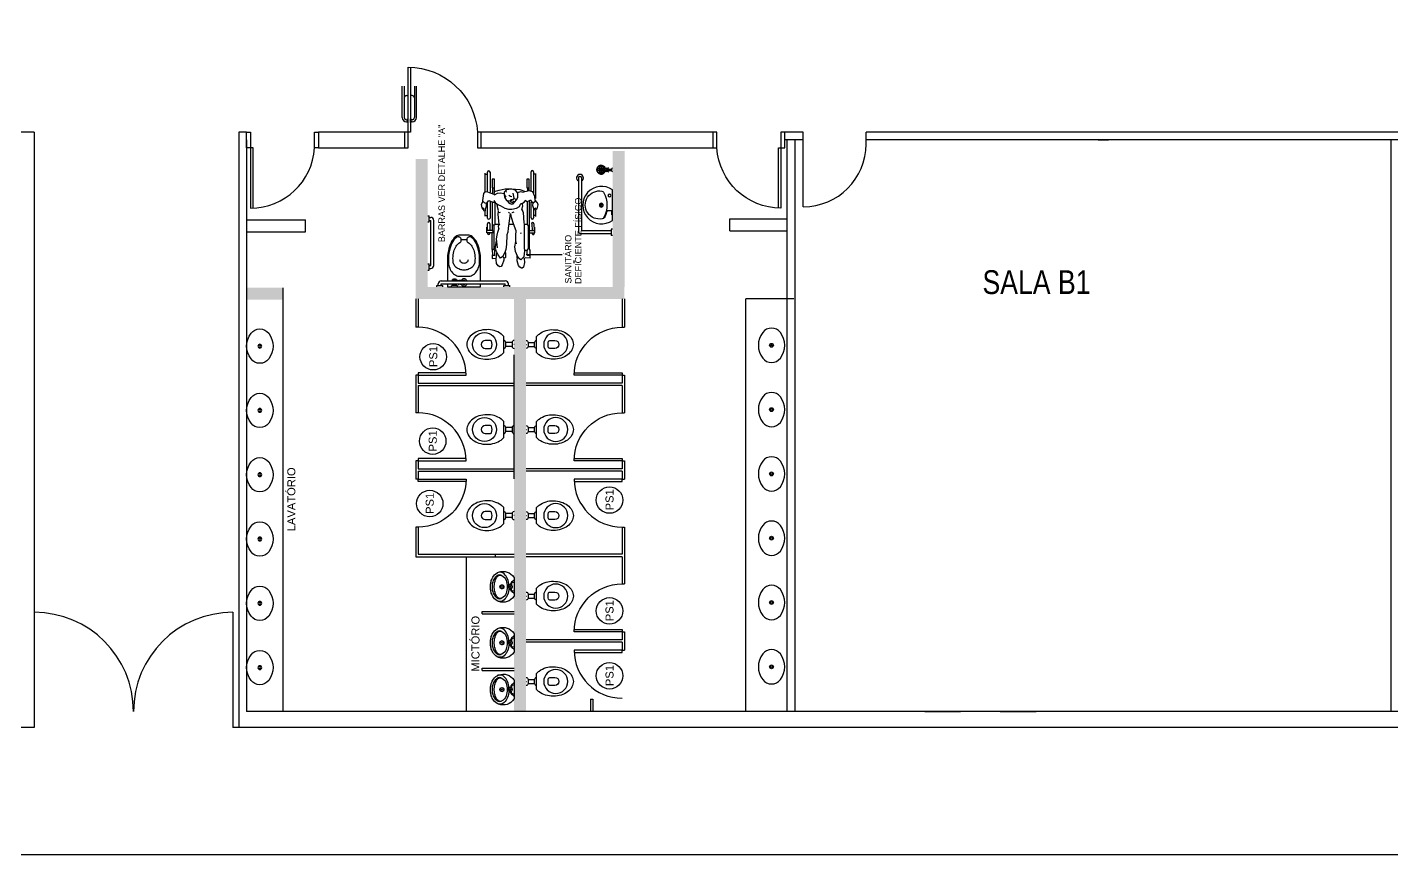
# Model space of a CAD drawing. Header units: millimetres. Extents: x 18768 to 1484868, y -11027 to 520152.
# Drawn here: x 1191654 to 1208828, y 136941 to 147364 of the extents above; entities that cross this region are included whole.
import ezdxf
from ezdxf.enums import TextEntityAlignment as Align

# ---------------------------------------------------------------- set-up
doc = ezdxf.new("R2010")
doc.units = ezdxf.units.MM
doc.linetypes.add('DASHDOT', pattern=[1, 0.5, -0.25, 0, -0.25])
for name, color, linetype in [('1-PAREDES', 7, 'Continuous'), ('4-MOBILIA', 4, 'Continuous'), ('Construir', 251, 'Continuous'), ('esquadrias', 2, 'Continuous'), ('L035-TEXTO', 40, 'Continuous'), ('MOBÍLIA', 26, 'Continuous'), ('Muros', 4, 'Continuous'), ('PAREDES', 7, 'Continuous'), ('Sanitários', 2, 'Continuous'), ('Textos', 7, 'Continuous')]:
    doc.layers.add(name, color=color, linetype=linetype)
doc.layers.add('L035-DEMOLIÇÃO', color=40, linetype='Continuous', plot=False)
doc.styles.get("Standard").update_dxf_attribs({"font": 'arial.ttf'})

# ---------------------------------------------------------------- blocks, each defined once
blk = doc.blocks.new('CADEIRA_RODAS')
at = {"color": 0}
for p, q in [((-0.182, 0.338), (-0.161, 0.357)), ((-0.166, 0.336), (-0.165, 0.347)), ((-0.161, 0.357), (-0.118, 0.363)), ((-0.118, 0.363), (-0.081, 0.345)), ((-0.082, 0.343), (-0.094, 0.332)), ((-0.081, 0.345), (-0.066, 0.348)), ((-0.066, 0.348), (0.018, 0.333)), ((-0.885, 0.157), (-0.855, 0.174)), ((-0.855, 0.174), (-0.807, 0.18)), ((-0.807, 0.18), (-0.761, 0.176)), ((-0.793, 0.23), (-0.79, 0.178)), ((-0.746, 0.228), (-0.793, 0.23)), ((-0.761, 0.176), (-0.725, 0.17)), ((-0.754, 0.197), (-0.755, 0.228)), ((-0.754, 0.197), (-0.692, 0.196)), ((-0.683, 0.229), (-0.748, 0.227)), ((-0.747, 0.155), (-0.711, 0.174)), ((-0.711, 0.174), (-0.678, 0.186)), ((-0.695, 0.182), (-0.696, 0.195)), ((-0.692, 0.196), (-0.679, 0.203)), ((-0.676, 0.215), (-0.683, 0.229)), ((-0.68, 0.228), (-0.474, 0.228)), ((-0.679, 0.203), (-0.676, 0.215)), ((-0.377, 0.209), (-0.678, 0.209)), ((-0.678, 0.186), (-0.67, 0.192)), ((-0.67, 0.192), (-0.573, 0.174)), ((-0.662, 0.162), (-0.548, 0.174)), ((-0.548, 0.174), (-0.501, 0.168)), ((-0.478, 0.288), (-0.474, 0.288)), ((-0.475, 0.259), (-0.478, 0.259)), ((-0.474, 0.295), (-0.401, 0.295)), ((-0.474, 0.209), (-0.474, 0.295)), ((-0.444, 0.227), (-0.473, 0.217)), ((-0.443, 0.227), (-0.443, 0.295)), ((-0.443, 0.288), (-0.358, 0.288)), ((-0.443, 0.227), (-0.092, 0.227)), ((-0.358, 0.259), (-0.441, 0.259)), ((-0.377, 0.218), (-0.372, 0.227)), ((-0.377, 0.206), (-0.377, 0.218)), ((-0.372, 0.197), (-0.377, 0.206)), ((-0.1, 0.197), (-0.372, 0.197)), ((-0.364, 0.194), (-0.363, 0.148)), ((-0.288, 0.287), (-0.098, 0.287)), ((-0.084, 0.257), (-0.288, 0.257)), ((-0.265, 0.319), (-0.206, 0.319)), ((-0.254, 0.313), (-0.254, 0.289)), ((-0.194, 0.333), (-0.2, 0.329)), ((-0.196, 0.317), (-0.2, 0.329)), ((-0.177, 0.316), (-0.196, 0.317)), ((-0.194, 0.333), (-0.166, 0.336)), ((-0.145, 0.304), (-0.177, 0.316)), ((-0.104, 0.305), (-0.145, 0.304)), ((-0.094, 0.192), (-0.112, 0.168)), ((-0.094, 0.332), (-0.105, 0.299)), ((-0.105, 0.299), (-0.066, 0.273)), ((-0.07, 0.208), (-0.094, 0.192)), ((-0.068, 0.271), (-0.087, 0.221)), ((-0.087, 0.221), (-0.087, 0.198)), ((0.013, 0.211), (0.005, 0.202)), ((0.005, 0.202), (0.022, 0.164)), ((0.044, 0.3), (0.013, 0.211)), ((0.018, 0.333), (0.035, 0.321)), ((0.089, 0.207), (0.02, 0.207)), ((0.089, 0.224), (0.024, 0.224)), ((0.035, 0.321), (0.044, 0.3)), ((0.288, 0.257), (0.038, 0.257)), ((0.044, 0.207), (0.063, 0.144)), ((0.046, 0.319), (0.272, 0.319)), ((0.049, 0.287), (0.288, 0.287)), ((0.089, 0.23), (0.089, 0.201)), ((0.201, 0.23), (0.089, 0.23)), ((0.089, 0.201), (0.201, 0.201)), ((0.201, 0.201), (0.201, 0.23)), ((0.26, 0.313), (0.26, 0.289)), ((-0.898, 0.134), (-0.885, 0.157)), ((-0.894, 0.119), (-0.898, 0.134)), ((-0.872, 0.103), (-0.894, 0.119)), ((-0.816, 0.086), (-0.872, 0.103)), ((-0.788, 0.085), (-0.816, 0.086)), ((-0.79, 0.126), (-0.747, 0.155)), ((-0.768, 0.095), (-0.79, 0.126)), ((-0.769, 0.093), (-0.788, 0.085)), ((-0.785, 0.086), (-0.783, 0.064)), ((-0.783, 0.064), (-0.776, 0.06)), ((-0.776, 0.06), (-0.743, 0.06)), ((-0.705, 0.068), (-0.768, 0.095)), ((-0.743, 0.06), (-0.696, 0.063)), ((-0.679, 0.059), (-0.705, 0.068)), ((-0.618, 0.052), (-0.679, 0.059)), ((-0.497, 0.045), (-0.618, 0.052)), ((-0.501, 0.168), (-0.466, 0.161)), ((-0.497, 0.045), (-0.499, 0.048)), ((-0.463, 0.034), (-0.497, 0.045)), ((-0.466, 0.161), (-0.414, 0.142)), ((-0.413, 0.029), (-0.463, 0.034)), ((-0.419, 0.145), (-0.389, 0.149)), ((-0.23, 0.006), (-0.413, 0.029)), ((-0.389, 0.149), (-0.362, 0.143)), ((-0.376, 0.136), (-0.362, 0.144)), ((-0.362, 0.144), (-0.241, 0.154)), ((-0.362, 0.019), (-0.362, -0.032)), ((-0.241, 0.154), (-0.196, 0.15)), ((-0.228, 0.012), (-0.214, 0.026)), ((-0.212, 0.15), (-0.218, 0.136)), ((-0.218, 0.136), (-0.215, 0.127)), ((-0.191, 0.152), (-0.162, 0.159)), ((-0.164, 0.073), (-0.178, 0.027)), ((-0.178, 0.027), (-0.177, -0.014)), ((-0.13, 0.132), (-0.164, 0.073)), ((-0.162, 0.159), (-0.116, 0.169)), ((-0.127, 0.142), (-0.133, 0.122)), ((-0.112, 0.168), (-0.127, 0.142)), ((-0.105, 0.007), (-0.112, -0.012)), ((-0.093, 0.027), (-0.105, 0.007)), ((-0.07, 0.044), (-0.093, 0.027)), ((-0.072, 0.038), (-0.074, 0.015)), ((-0.074, 0.015), (-0.065, -0.012)), ((-0.066, 0.051), (-0.072, 0.038)), ((-0.026, 0.074), (-0.066, 0.051)), ((-0.055, 0.002), (-0.055, -0.025)), ((-0.027, 0.054), (0.007, 0.077)), ((0.011, 0.079), (-0.026, 0.074)), ((-0.003, 0.021), (-0.012, -0.001)), ((0.038, 0.081), (0.011, 0.079)), ((0.027, 0.122), (0.018, 0.084)), ((0.022, 0.164), (0.027, 0.122)), ((0.052, 0.063), (0.038, 0.081)), ((0.053, 0.06), (0.038, 0.053)), ((0.07, 0.046), (0.052, 0.063)), ((0.063, 0.144), (0.076, 0.069)), ((0.07, 0.027), (0.07, 0.046)), ((0.074, 0.013), (0.07, 0.027)), ((0.074, -0.016), (0.074, 0.013)), ((0.076, 0.069), (0.08, -0.007)), ((-0.913, -0.135), (-0.9, -0.117)), ((-0.913, -0.146), (-0.913, -0.135)), ((-0.9, -0.16), (-0.913, -0.146)), ((-0.9, -0.117), (-0.88, -0.101)), ((-0.842, -0.176), (-0.9, -0.16)), ((-0.88, -0.101), (-0.823, -0.084)), ((-0.823, -0.084), (-0.767, -0.087)), ((-0.812, -0.13), (-0.798, -0.11)), ((-0.771, -0.164), (-0.812, -0.13)), ((-0.798, -0.11), (-0.764, -0.088)), ((-0.78, -0.166), (-0.792, -0.171)), ((-0.786, -0.083), (-0.749, -0.081)), ((-0.698, -0.173), (-0.771, -0.164)), ((-0.764, -0.088), (-0.704, -0.062)), ((-0.704, -0.062), (-0.646, -0.054)), ((-0.471, -0.169), (-0.659, -0.171)), ((-0.646, -0.054), (-0.582, -0.066)), ((-0.608, -0.076), (-0.571, -0.065)), ((-0.571, -0.065), (-0.51, -0.064)), ((-0.51, -0.064), (-0.441, -0.071)), ((-0.475, -0.132), (-0.481, -0.12)), ((-0.365, -0.17), (-0.471, -0.169)), ((-0.449, -0.07), (-0.358, -0.036)), ((-0.348, -0.165), (-0.365, -0.17)), ((-0.358, -0.036), (-0.28, -0.013)), ((-0.22, -0.157), (-0.348, -0.165)), ((-0.28, -0.013), (-0.23, -0.002)), ((-0.212, -0.04), (-0.222, -0.015)), ((-0.175, -0.142), (-0.22, -0.157)), ((-0.148, -0.145), (-0.188, -0.138)), ((-0.177, -0.014), (-0.164, -0.075)), ((-0.164, -0.075), (-0.141, -0.111)), ((-0.108, -0.143), (-0.145, -0.147)), ((-0.141, -0.111), (-0.113, -0.126)), ((-0.112, -0.012), (-0.11, -0.032)), ((-0.111, -0.122), (-0.102, -0.147)), ((-0.11, -0.032), (-0.061, -0.075)), ((-0.102, -0.147), (-0.089, -0.168)), ((-0.089, -0.168), (-0.063, -0.19)), ((-0.065, -0.012), (-0.041, -0.045)), ((-0.061, -0.075), (-0.031, -0.092)), ((-0.041, -0.045), (-0.052, -0.064)), ((-0.052, -0.064), (-0.051, -0.077)), ((-0.04, -0.046), (0.025, -0.031)), ((-0.031, -0.092), (0.023, -0.089)), ((-0.012, -0.001), (-0.016, -0.015)), ((0.023, -0.089), (0.061, -0.062)), ((0.041, -0.122), (0.03, -0.084)), ((0.034, -0.158), (0.041, -0.122)), ((0.052, -0.235), (0.038, -0.161)), ((0.068, -0.114), (0.047, -0.175)), ((0.061, -0.062), (0.074, -0.016)), ((0.08, -0.007), (0.068, -0.114)), ((-0.792, -0.171), (-0.842, -0.176)), ((-0.788, -0.245), (-0.785, -0.182)), ((-0.788, -0.246), (-0.738, -0.245)), ((-0.752, -0.206), (-0.752, -0.239)), ((-0.752, -0.206), (-0.692, -0.208)), ((-0.751, -0.243), (-0.689, -0.244)), ((-0.659, -0.171), (-0.698, -0.173)), ((-0.692, -0.207), (-0.693, -0.176)), ((-0.677, -0.211), (-0.692, -0.208)), ((-0.689, -0.244), (-0.678, -0.237)), ((-0.68, -0.238), (-0.474, -0.238)), ((-0.377, -0.219), (-0.678, -0.219)), ((-0.678, -0.237), (-0.674, -0.22)), ((-0.674, -0.219), (-0.677, -0.211)), ((-0.474, -0.269), (-0.479, -0.269)), ((-0.478, -0.298), (-0.474, -0.298)), ((-0.474, -0.219), (-0.474, -0.305)), ((-0.474, -0.305), (-0.401, -0.302)), ((-0.444, -0.237), (-0.473, -0.227)), ((-0.443, -0.238), (-0.443, -0.304)), ((-0.443, -0.238), (-0.078, -0.238)), ((-0.36, -0.264), (-0.443, -0.268)), ((-0.443, -0.297), (-0.359, -0.293)), ((-0.372, -0.207), (-0.377, -0.216)), ((-0.377, -0.216), (-0.377, -0.229)), ((-0.377, -0.229), (-0.372, -0.238)), ((-0.089, -0.207), (-0.372, -0.207)), ((-0.362, -0.171), (-0.362, -0.207)), ((-0.285, -0.257), (-0.088, -0.257)), ((-0.165, -0.287), (-0.285, -0.287)), ((-0.268, -0.314), (-0.18, -0.314)), ((-0.253, -0.286), (-0.253, -0.305)), ((-0.183, -0.287), (-0.179, -0.303)), ((-0.179, -0.303), (-0.166, -0.303)), ((-0.159, -0.309), (-0.178, -0.322)), ((-0.178, -0.322), (-0.173, -0.333)), ((-0.173, -0.333), (-0.123, -0.344)), ((-0.131, -0.276), (-0.166, -0.288)), ((-0.166, -0.303), (-0.159, -0.309)), ((-0.098, -0.28), (-0.131, -0.276)), ((-0.123, -0.344), (-0.097, -0.338)), ((-0.06, -0.244), (-0.099, -0.275)), ((-0.097, -0.288), (-0.099, -0.275)), ((-0.084, -0.302), (-0.097, -0.288)), ((-0.097, -0.338), (-0.063, -0.309)), ((-0.063, -0.309), (-0.084, -0.302)), ((-0.068, -0.185), (-0.079, -0.209)), ((-0.079, -0.209), (-0.071, -0.229)), ((-0.071, -0.229), (-0.064, -0.24)), ((-0.063, -0.309), (-0.018, -0.304)), ((-0.041, -0.314), (0.269, -0.314)), ((-0.018, -0.304), (0.039, -0.277)), ((0.291, -0.287), (0.03, -0.287)), ((0.039, -0.277), (0.052, -0.235)), ((0.054, -0.257), (0.291, -0.257)), ((0.089, -0.211), (0.055, -0.211)), ((0.089, -0.228), (0.06, -0.228)), ((0.201, -0.205), (0.089, -0.205)), ((0.089, -0.205), (0.089, -0.234)), ((0.089, -0.234), (0.201, -0.234)), ((0.201, -0.234), (0.201, -0.205)), ((0.26, -0.304), (0.26, -0.288))]:
    blk.add_line(p, q, dxfattribs=at)
for centre, radius, start, end in [((-0.478, 0.273), 0.0145, 90, 270), ((-0.358, 0.273), 0.0145, 270, 90), ((-0.288, 0.272), 0.0149, 90, 270), ((0.288, 0.272), 0.0149, 270, 90), ((-0.479, -0.284), 0.0145, 92.6629, 272.6629), ((-0.359, -0.278), 0.0145, 272.6629, 92.6629), ((-0.285, -0.272), 0.0149, 90, 270), ((0.291, -0.272), 0.0149, 270, 90)]:
    blk.add_arc(centre, radius, start, end, dxfattribs=at)
for p in [(-0.094, -0.018), (-0.084, -0.002), (-0.081, -0.038)]:
    blk.add_point(p, dxfattribs=at)
blk = doc.blocks.new('LAVPQ-PL')
blk.add_line((0, 0), (0.01, 0))
for points in [[(0, -0.191), (0, 0.191, -1.947368)], [(0.11, -0.156, 0.218943), (0.13, -0.171, 1.213584), (0.132, 0.175, 0.218943), (0.112, 0.16, 0.264013)]]:
    blk.add_lwpolyline(points, format="xyb", close=True)
blk.add_lwpolyline([(0.007, -0.12), (0.007, -0.08, -0.414214), (0.016, -0.071), (0.061, -0.071, -0.312113), (0.073, -0.08, 0.063016), (0.103, -0.157, 0.063016)], format="xyb")
for centre, radius in [((0.04, 0.121), 0.0176), ((0.141, 0), 0.0241), ((0.141, 0), 0.0115)]:
    blk.add_circle(centre, radius)
blk = doc.blocks.new('cubem-pl')
at = {"linetype": 'Continuous'}
for radius in [0.024, 0.012]:
    blk.add_circle((0.265, 0), radius, dxfattribs=at)
for centre, radius, start, end in [((0.265, 0.076), 0.139, 37.5041, 142.4959), ((0.364, 0), 0.264, 142.4959, 217.5041), ((0.166, 0), 0.264, 322.4959, 37.5041), ((0.265, -0.076), 0.139, 217.5041, 322.4959)]:
    blk.add_arc(centre, radius, start, end)
blk = doc.blocks.new('nomacab1')
blk.add_circle((0, 0), 0.414)
at = {"color": 3}
blk.add_attdef('ACAB', text='', height=0.25, dxfattribs=at).set_placement((0.007, 0), align=Align.MIDDLE)
blk = doc.blocks.new('bac-pl')
for p, q in [((0, 0), (0.005, 0)), ((0.025, 0.025), (0.105, 0.025)), ((0.025, -0.025), (0.105, -0.025))]:
    blk.add_line(p, q)
for points in [[(0.13, 0.1), (0.13, -0.1, 0.056984), (0.163, -0.131, 0.085116), (0.249, -0.174, 0.090221), (0.34, -0.185, 0.074494), (0.439, -0.17, 0.085116), (0.517, -0.131, 0.106255), (0.572, -0.068, 0.128271), (0.59, 0, 0.128271), (0.572, 0.068, 0.106255), (0.517, 0.131, 0.085116), (0.439, 0.17, 0.074494), (0.34, 0.185, 0.074494), (0.241, 0.17, 0.085116), (0.163, 0.131, 0.056984)], [(0.295, 0.05, 0.326276), (0.281, 0.04, 0.155871), (0.281, -0.04, 0.326276), (0.295, -0.05), (0.36, -0.05, 1), (0.36, 0.05)]]:
    blk.add_lwpolyline(points, format="xyb", close=True)
for points in [[(0, -0.05, 0.414214), (0.025, -0.025), (0.025, 0.025, 0.414483), (0, 0.05)], [(0.13, 0.05, 0.414483), (0.105, 0.025), (0.105, -0.025, 0.414214), (0.13, -0.05)]]:
    blk.add_lwpolyline(points, format="xyb")
blk.add_circle((0.37, 0), 0.15)
blk = doc.blocks.new('mic-pl')
for points in [[(0, -0.294), (-0.002, -0.294, -0.008051), (-0.034, -0.293, -0.08407), (-0.078, -0.285, -0.022672), (-0.106, -0.272, -0.027927), (-0.132, -0.258, -0.144523), (-0.183, -0.193, -0.34805), (-0.12, -0.003, -0.162816), (-0.112, 0), (0, 0), (0.112, 0, -0.162816), (0.12, -0.003, -0.34805), (0.183, -0.193, -0.144523), (0.132, -0.258, -0.027927), (0.106, -0.272, -0.022672), (0.078, -0.285, -0.08407), (0.034, -0.293, -0.008051), (0.002, -0.294)], [(0, -0.247), (-0.008, -0.247, -0.102017), (-0.09, -0.231, -0.100634), (-0.137, -0.2, -0.31043), (-0.144, -0.159, -0.029837), (-0.142, -0.153, -0.193887), (-0.08, -0.101, -0.096635), (0, -0.086, -0.096635), (0.08, -0.101, -0.193887), (0.142, -0.153, -0.029837), (0.144, -0.159, -0.31043), (0.137, -0.2, -0.100634), (0.09, -0.231, -0.102017), (0.008, -0.247)]]:
    blk.add_lwpolyline(points, format="xyb", close=True)
for points in [[(-0.053, 0, 0.473116), (-0.056, -0.005), (-0.051, -0.025, 0.362542), (-0.043, -0.032), (-0.029, -0.033, -0.564769), (-0.023, -0.039)], [(0.053, 0, -0.473116), (0.056, -0.005), (0.051, -0.025, -0.362542), (0.043, -0.032), (0.029, -0.033, 0.564769), (0.023, -0.039)], [(-0.016, -0.064, 0.100603), (-0.1, -0.082, 0.114611), (-0.161, -0.123, 0.309836), (-0.175, -0.21, 0.309836)], [(-0.146, -0.161), (-0.147, -0.165, 0.189039), (-0.145, -0.197, 0.189014), (-0.08, -0.26, 0.116802), (0, -0.275, 0.116802), (0.08, -0.26, 0.189014), (0.145, -0.197, 0.189039), (0.147, -0.165), (0.146, -0.161)], [(-0.081, -0.002), (-0.057, -0.034, 0.1805), (-0.045, -0.041), (-0.032, -0.043, -0.35029), (-0.026, -0.049, 0.252034), (-0.019, -0.063)], [(0.016, -0.064, -0.100603), (0.1, -0.082, -0.114611), (0.161, -0.123, -0.309836), (0.175, -0.21, -0.309836)], [(0.081, -0.002), (0.057, -0.034, -0.1805), (0.045, -0.041), (0.032, -0.043, 0.35029), (0.026, -0.049, -0.252034), (0.019, -0.063)]]:
    blk.add_lwpolyline(points, format="xyb")
for centre, radius in [((-0.024, -0.151), 0.0035), ((0, -0.046), 0.024), ((-0.016, -0.135), 0.0035), ((-0.017, -0.168), 0.0035), ((0, -0.046), 0.0075), ((0, -0.152), 0.0035), ((0.001, -0.129), 0.0035), ((0.017, -0.136), 0.0035), ((0.016, -0.169), 0.0035), ((0.023, -0.152), 0.0035), ((-0.001, -0.175), 0.0035)]:
    blk.add_circle(centre, radius)
at = {"linetype": 'DASHDOT'}
blk.add_circle((0, -0.152), 0.024, dxfattribs=at)

msp = doc.modelspace()

# ---------------------------------------------------------------- linework, layer by layer
for p, q in [((1202210.875, 145893.6), (1202210.875, 146043.6)), ((1195153.771, 144788.355), (1195153.771, 144939.404)), ((1197549.064, 140694.962), (1197549.064, 140725.172))]:
    msp.add_line(p, q)
at = {"layer": '1-PAREDES'}
for p, q in [((1194415.012, 146043.6), (1194316.012, 146043.6)), ((1196400.069, 146043.6), (1195321.305, 146043.6)), ((1200282.974, 146043.6), (1197368.48, 146043.6)), ((1205262.658, 146043.6), (1205031.051, 146043.6)), ((1195321.305, 145843.6), (1196400.069, 145843.6)), ((1197368.48, 145843.6), (1200282.974, 145843.6)), ((1205131.051, 145944.6), (1205262.658, 145944.6)), ((1200498.132, 144949.557), (1201214.883, 144949.557)), ((1194415.012, 144939.404), (1195153.771, 144939.404)), ((1194415.012, 144788.355), (1195153.771, 144788.355)), ((1200498.132, 144798.508), (1201214.883, 144798.508))]:
    msp.add_line(p, q, dxfattribs=at)
at = {"layer": '4-MOBILIA'}
for p, q in [((1202951.353, 138744.6), (1203401.353, 138744.6)), ((1203901.353, 138744.6), (1204351.353, 138744.6))]:
    msp.add_line(p, q, dxfattribs=at)
at = {"layer": 'Construir'}
for points in [[(1199171.478, 144093.564), (1199020.429, 144093.564), (1199171.478, 145807.55), (1199020.429, 145807.55)], [(1196693.672, 143942.515), (1196542.623, 143942.515), (1196693.672, 145704.753), (1196542.623, 145704.753)], [(1199170.875, 143942.515), (1196693.672, 143942.515), (1199170.875, 144093.564), (1196693.672, 144093.564)], [(1194875.449, 143932.551), (1194415.012, 143932.551), (1194875.449, 144083.6), (1194415.012, 144083.6)], [(1197931.749, 138754.753), (1197781.225, 138754.753), (1197932.274, 143942.515), (1197781.225, 143942.515)], [(1197932.352, 138754.753), (1197781.827, 138754.753), (1197932.876, 143942.515), (1197781.827, 143942.515)]]:
    msp.add_solid(points, dxfattribs=at)
at = {"layer": 'DEFPOINTS'}
for p, q in [((1198532.352, 144424.753), (1198532.352, 144394.753)), ((1198532.352, 144424.753), (1198532.352, 144394.753)), ((1200415.012, 138744.6), (1199788.707, 138744.6))]:
    msp.add_line(p, q, dxfattribs=at)
at = {"layer": 'esquadrias'}
for p, q in [((1196372.783, 146229.152), (1196372.783, 146622.72)), ((1196397.538, 146622.72), (1196397.538, 146229.152)), ((1196427.747, 146503.93), (1196437.817, 146503.93)), ((1196437.817, 146493.86), (1196447.887, 146493.86)), ((1196487.009, 146493.86), (1196476.939, 146493.86)), ((1196497.079, 146503.93), (1196487.009, 146503.93)), ((1196527.289, 146622.72), (1196527.289, 146229.152)), ((1196552.044, 146229.152), (1196552.044, 146622.72)), ((1196427.747, 146198.942), (1196437.817, 146198.942)), ((1196427.747, 146174.188), (1196437.817, 146174.188)), ((1196437.817, 146164.118), (1196437.817, 146209.012)), ((1196437.817, 146209.012), (1196447.887, 146209.012)), ((1196437.817, 146164.118), (1196447.887, 146164.118)), ((1196447.887, 146164.118), (1196447.887, 146209.012)), ((1196476.939, 146164.118), (1196476.939, 146209.012)), ((1196487.009, 146209.012), (1196476.939, 146209.012)), ((1196487.009, 146164.118), (1196476.939, 146164.118)), ((1196487.009, 146164.118), (1196487.009, 146209.012)), ((1196497.079, 146198.942), (1196487.009, 146198.942)), ((1196497.079, 146174.188), (1196487.009, 146174.188))]:
    msp.add_line(p, q, dxfattribs=at)
for points in [[(1196477.542, 146860.431), (1196477.542, 146043.6), (1196400.069, 146043.6), (1196400.069, 145843.6), (1196448.49, 145843.6), (1196448.49, 146860.431, -0.394454368), (1197320.059, 146043.6), (1197320.059, 145843.6), (1197368.48, 145843.6), (1197368.48, 146043.6), (1197320.059, 146043.6)], [(1194495.571, 145086.956), (1194495.571, 145843.6), (1194415.012, 145843.6), (1194415.012, 146043.6), (1194465.361, 146043.6), (1194465.361, 145086.956, 0.395142121), (1195270.956, 145843.6), (1195270.956, 146043.6), (1195321.305, 146043.6), (1195321.305, 145843.6), (1195270.956, 145843.6)], [(1201108.708, 145086.956), (1201108.708, 145843.6), (1201189.268, 145843.6), (1201189.268, 146043.6), (1201138.918, 146043.6), (1201138.918, 145086.956, -0.396515329), (1200334.812, 145843.6), (1200333.324, 146043.6), (1200282.974, 146043.6), (1200282.974, 145843.6), (1200334.812, 145843.6)], [(1197177.029, 143011.046), (1196572.833, 143011.046), (1196572.833, 142980.837), (1197177.029, 142980.837, 0.414213562), (1196572.833, 143585.032, 0.414213562)], [(1198537.072, 143011.046), (1199141.268, 143011.046), (1199141.268, 142980.837), (1198537.072, 142980.837, -0.414213562), (1199141.268, 143585.032, -0.414213562)], [(1197177.029, 141933.564), (1196572.833, 141933.564), (1196572.833, 141903.354), (1197177.029, 141903.354, 0.414213562), (1196572.833, 142507.55, 0.414213562)], [(1198537.072, 141933.564), (1199141.268, 141933.564), (1199141.268, 141903.354), (1198537.072, 141903.354, -0.414213562), (1199141.268, 142507.55, -0.414213562)], [(1197177.029, 141641.536), (1196572.833, 141641.536), (1196572.833, 141671.746), (1197177.029, 141671.746, -0.414213562), (1196572.833, 141067.55, -0.414213562)], [(1198537.072, 141641.536), (1199141.268, 141641.536), (1199141.268, 141671.746), (1198537.072, 141671.746, 0.414213562), (1199141.268, 141067.55, 0.414213562)], [(1198537.072, 139778.599), (1199141.268, 139778.599), (1199141.268, 139748.389), (1198537.072, 139748.389, -0.414213562), (1199141.268, 140352.585, -0.414213562)], [(1198537.072, 139486.571), (1199141.268, 139486.571), (1199141.268, 139516.781), (1198537.072, 139516.781, 0.414213562), (1199141.268, 138912.585, 0.414213562)]]:
    msp.add_lwpolyline(points, format="xyb", dxfattribs=at)
for centre, radius, start, end in [((1196427.747, 146473.72), 30.21, 90, 180), ((1196497.079, 146473.72), 30.21, 0, 90), ((1196427.747, 146229.152), 54.964, 180, 270), ((1196427.747, 146229.152), 30.21, 180, 270), ((1196497.079, 146229.152), 54.964, 270, 0), ((1196497.079, 146229.152), 30.21, 270, 0)]:
    msp.add_arc(centre, radius, start, end, dxfattribs=at)
at = {"layer": 'L035-DEMOLIÇÃO', "linetype": 'ByBlock', "lineweight": -2}
msp.add_lwpolyline([(1250142.418, 136941.079), (1158244.138, 136941.079), (1158244.138, 174469.673), (1250142.418, 174469.673)], close=True, dxfattribs=at)
at = {"layer": 'MOBÍLIA'}
for p, q in [((1198590.923, 145467.267), (1198590.923, 144800.148)), ((1198629.004, 145467.267), (1198629.004, 144800.148)), ((1196693.672, 144988.865), (1196712.713, 144988.865)), ((1196712.713, 144912.703), (1196712.713, 144988.865)), ((1196712.713, 144969.825), (1196731.753, 144969.825)), ((1196693.672, 144912.703), (1196712.713, 144912.703)), ((1196712.713, 144931.744), (1196731.753, 144931.744)), ((1196731.753, 144363.531), (1196731.753, 144931.744)), ((1196769.834, 144363.531), (1196769.834, 144931.744)), ((1199001.388, 144800.148), (1198629.004, 144800.148)), ((1199020.429, 144819.188), (1199001.388, 144819.188)), ((1199001.388, 144819.188), (1199001.388, 144743.026)), ((1199001.388, 144762.067), (1198629.004, 144762.067)), ((1199020.429, 144743.026), (1199001.388, 144743.026)), ((1198386.023, 144498.459), (1197932.876, 144498.459)), ((1196693.672, 144382.572), (1196712.713, 144382.572)), ((1196693.672, 144306.41), (1196712.713, 144306.41)), ((1196712.713, 144306.41), (1196712.713, 144382.572)), ((1196712.713, 144363.531), (1196731.753, 144363.531)), ((1196712.713, 144325.45), (1196731.753, 144325.45)), ((1196807.915, 144093.564), (1196807.915, 144112.604)), ((1196807.915, 144112.604), (1196884.077, 144112.604)), ((1196826.956, 144112.604), (1196826.956, 144131.645)), ((1196865.037, 144169.726), (1197670.844, 144169.726)), ((1196865.037, 144112.604), (1196865.037, 144131.645)), ((1196865.037, 144131.645), (1197670.844, 144131.645)), ((1196884.077, 144093.564), (1196884.077, 144112.604)), ((1196991.974, 144093.564), (1196991.974, 144106.258)), ((1196991.974, 144093.564), (1197068.136, 144093.564)), ((1197004.668, 144172.671), (1197004.668, 144185.365)), ((1197076.476, 144172.671), (1197004.668, 144172.671)), ((1197076.476, 144128.699), (1197004.668, 144128.699)), ((1197004.668, 144109.827), (1197004.668, 144128.699)), ((1197007.841, 144182.192), (1197007.841, 144186.926)), ((1197007.841, 144110.484), (1197007.841, 144122.352)), ((1197023.708, 144179.018), (1197011.014, 144179.018)), ((1197023.708, 144125.526), (1197011.014, 144125.526)), ((1197026.881, 144182.192), (1197026.881, 144191.619)), ((1197026.881, 144112.561), (1197026.881, 144122.352)), ((1197033.228, 144182.192), (1197033.228, 144191.619)), ((1197033.228, 144112.561), (1197033.228, 144122.352)), ((1197049.095, 144179.018), (1197036.402, 144179.018)), ((1197049.095, 144125.526), (1197036.402, 144125.526)), ((1197052.269, 144182.192), (1197052.269, 144186.926)), ((1197052.269, 144110.484), (1197052.269, 144122.352)), ((1197055.442, 144172.671), (1197055.442, 144185.365)), ((1197055.442, 144109.827), (1197055.442, 144128.699)), ((1197068.136, 144093.564), (1197068.136, 144106.258)), ((1197076.476, 144175.845), (1197089.169, 144175.845)), ((1197076.476, 144169.726), (1197076.476, 144175.845)), ((1197076.476, 144125.526), (1197076.476, 144131.645)), ((1197076.476, 144125.526), (1197089.169, 144125.526)), ((1197089.169, 144169.726), (1197089.169, 144175.845)), ((1197101.863, 144172.671), (1197089.169, 144172.671)), ((1197089.169, 144125.526), (1197089.169, 144131.645)), ((1197101.863, 144128.699), (1197089.169, 144128.699)), ((1197114.027, 144175.845), (1197101.863, 144175.845)), ((1197101.863, 144169.726), (1197101.863, 144175.845)), ((1197101.863, 144125.526), (1197101.863, 144131.645)), ((1197114.027, 144125.526), (1197101.863, 144125.526)), ((1197651.804, 144112.604), (1197727.966, 144112.604)), ((1197651.804, 144093.564), (1197651.804, 144112.604)), ((1197670.844, 144112.604), (1197670.844, 144131.645)), ((1197708.925, 144112.604), (1197708.925, 144131.645)), ((1197727.966, 144093.564), (1197727.966, 144112.604)), ((1197728.568, 144093.564), (1197728.568, 144112.604)), ((1194875.449, 138744.6), (1194875.449, 143932.551)), ((1200699.53, 138754.753), (1200699.53, 143942.704)), ((1197781.225, 141676.781), (1197781.225, 143237.62)), ((1197781.827, 141676.781), (1197781.827, 143237.62)), ((1197177.029, 140694.962), (1197177.029, 138754.753))]:
    msp.add_line(p, q, dxfattribs=at)
for points in [[(1197165.039, 144169.726), (1197163.338, 144172.671), (1197137.951, 144172.671), (1197136.25, 144169.726)], [(1197136.25, 144131.645), (1197137.951, 144128.699), (1197163.338, 144128.699), (1197165.039, 144131.645)]]:
    msp.add_lwpolyline(points, dxfattribs=at)
for centre, radius, start, end in [((1198609.964, 145467.267), 43.265, 296.1094131, 243.8905869), ((1198609.964, 145467.267), 19.041, 0, 180), ((1196731.753, 144931.744), 38.081, 0, 90), ((1198629.004, 144800.148), 38.081, 180, 270), ((1196731.753, 144363.531), 38.081, 270, 0), ((1196865.037, 144131.645), 38.081, 90, 180), ((1197030.055, 143995.188), 117.416, 71.0753556, 108.9246444), ((1197039.574, 144150.685), 41.254, 147.7951685, 152.5130748), ((1197039.574, 144150.685), 41.254, 207.4869252, 212.2048315), ((1197030.055, 144137.764), 53.948, 61.9275131, 118.0724869), ((1197011.014, 144182.192), 3.173, 180, 270), ((1197011.014, 144122.352), 3.173, 90, 180), ((1197023.708, 144182.192), 3.173, 270, 0), ((1197023.708, 144122.352), 3.173, 0, 90), ((1197036.402, 144182.192), 3.173, 180, 270), ((1197036.402, 144122.352), 3.173, 90, 180), ((1197049.095, 144182.192), 3.173, 270, 0), ((1197049.095, 144122.352), 3.173, 0, 90), ((1197020.535, 144150.685), 41.254, 27.4864262, 32.2042275), ((1197020.535, 144150.685), 41.254, 327.7957725, 332.5135738), ((1197150.645, 144150.685), 44.428, 25.3769335, 154.6230665), ((1197150.645, 144150.685), 44.428, 205.3769335, 334.6230665), ((1197150.645, 144150.685), 25.387, 48.5903779, 131.4096221), ((1197150.645, 144150.685), 25.387, 228.5903779, 311.4096221), ((1197670.844, 144131.645), 38.081, 0, 90)]:
    msp.add_arc(centre, radius, start, end, dxfattribs=at)
at = {"layer": 'Muros'}
for p, q in [((1198877.46, 145575.837), (1198923.658, 145575.837)), ((1198877.46, 145560.558), (1198923.658, 145560.558)), ((1198916.227, 145592.242), (1198937.288, 145571.181)), ((1198916.227, 145544.152), (1198937.288, 145565.213)), ((1198918.363, 145594.378), (1198939.425, 145573.317)), ((1198918.363, 145542.016), (1198939.425, 145563.077)), ((1198945.392, 145573.317), (1198966.453, 145594.378)), ((1198945.392, 145563.077), (1198966.453, 145542.016)), ((1198947.528, 145571.181), (1198968.59, 145592.242)), ((1198947.528, 145565.213), (1198968.59, 145544.152)), ((1198961.159, 145575.837), (1199005.361, 145575.837)), ((1198961.159, 145560.558), (1199005.361, 145560.558)), ((1199005.361, 145575.837), (1199005.361, 145560.558)), ((1200498.132, 144798.508), (1200498.132, 144949.557)), ((1194875.449, 143932.551), (1194875.449, 144083.6)), ((1196542.623, 143942.515), (1196542.623, 143585.032)), ((1196572.833, 143942.515), (1196572.833, 143585.032)), ((1199141.268, 143942.515), (1199141.268, 143585.032)), ((1199171.478, 143942.515), (1199171.478, 143585.032)), ((1201303.726, 143942.704), (1200699.53, 143942.704)), ((1196572.833, 143585.032), (1196542.623, 143585.032)), ((1199141.268, 143585.032), (1199171.478, 143585.032)), ((1196572.833, 142980.837), (1196542.623, 142980.837)), ((1196542.623, 142980.837), (1196542.623, 142507.55)), ((1196572.833, 142980.837), (1196572.833, 142880.137)), ((1199141.268, 142980.837), (1199171.478, 142980.837)), ((1199141.268, 142980.837), (1199141.268, 142880.137)), ((1199171.478, 142980.837), (1199171.478, 142507.55)), ((1196572.833, 142880.137), (1197781.225, 142880.137)), ((1196572.833, 142849.927), (1197781.225, 142849.927)), ((1196572.833, 142849.927), (1196572.833, 142507.55)), ((1199141.268, 142880.137), (1197932.876, 142880.137)), ((1199141.268, 142849.927), (1197932.876, 142849.927)), ((1199141.268, 142849.927), (1199141.268, 142507.55)), ((1196572.833, 142507.55), (1196542.623, 142507.55)), ((1199141.268, 142507.55), (1199171.478, 142507.55)), ((1196572.833, 141903.354), (1196542.623, 141903.354)), ((1196542.623, 141903.354), (1196542.623, 141671.746)), ((1196572.833, 141903.354), (1196572.833, 141802.655)), ((1199141.268, 141903.354), (1199141.268, 141802.655)), ((1199141.268, 141903.354), (1199171.478, 141903.354)), ((1199171.478, 141903.354), (1199171.478, 141671.746)), ((1196572.833, 141802.655), (1197781.225, 141802.655)), ((1196572.833, 141772.445), (1196572.833, 141671.746)), ((1196572.833, 141772.445), (1197781.225, 141772.445)), ((1199141.268, 141802.655), (1197932.876, 141802.655)), ((1199141.268, 141772.445), (1197932.876, 141772.445)), ((1199141.268, 141772.445), (1199141.268, 141671.746)), ((1196572.833, 141671.746), (1196542.623, 141671.746)), ((1199141.268, 141671.746), (1199171.478, 141671.746)), ((1196572.833, 141067.55), (1196542.623, 141067.55)), ((1196542.623, 141067.55), (1196542.623, 140694.962)), ((1196572.833, 141067.55), (1196572.833, 140725.172)), ((1199141.268, 141067.55), (1199141.268, 140725.172)), ((1199141.268, 141067.55), (1199171.478, 141067.55)), ((1199171.478, 141067.55), (1199171.478, 140352.585)), ((1196542.623, 140694.962), (1197781.225, 140694.962)), ((1196572.833, 140725.172), (1197781.225, 140725.172)), ((1199141.268, 140725.172), (1197932.876, 140725.172)), ((1199141.268, 140694.962), (1197932.876, 140694.962)), ((1199141.268, 140694.962), (1199141.268, 140352.585)), ((1199141.268, 140352.585), (1199171.478, 140352.585)), ((1197378.428, 139976.641), (1197378.428, 140006.851)), ((1197378.428, 140006.851), (1197781.225, 140006.851)), ((1197378.428, 139976.641), (1197781.225, 139976.641)), ((1199141.268, 139647.69), (1197932.876, 139647.69)), ((1199141.268, 139748.389), (1199141.268, 139647.69)), ((1199141.268, 139748.389), (1199171.478, 139748.389)), ((1199171.478, 139748.389), (1199171.478, 139516.781)), ((1199141.268, 139617.48), (1197932.876, 139617.48)), ((1199141.268, 139617.48), (1199141.268, 139516.781)), ((1199141.268, 139516.781), (1199171.478, 139516.781)), ((1197378.428, 139259.997), (1197378.428, 139290.207)), ((1197378.428, 139290.207), (1197781.225, 139290.207)), ((1197378.428, 139259.997), (1197781.225, 139259.997)), ((1198741.397, 138902.432), (1198771.606, 138902.432)), ((1198741.397, 138902.432), (1198741.397, 138744.6)), ((1198771.606, 138902.432), (1198771.606, 138744.6))]:
    msp.add_line(p, q, dxfattribs=at)
msp.add_circle((1198942.408, 145568.197), 5.926, dxfattribs=at)
for centre, radius, start, end in [((1198877.46, 145568.197), 12.737, 36.8526895, 323.1473105), ((1198877.46, 145568.197), 7.639, 90, 270), ((1198942.408, 145568.197), 35.547, 132.5646428, 137.4353572), ((1198942.408, 145568.197), 35.547, 222.5646428, 227.4353572), ((1198942.408, 145568.197), 20.247, 139.2783452, 157.8331673), ((1198942.408, 145568.197), 20.247, 202.1668327, 220.7216548), ((1198942.408, 145568.197), 20.247, 49.2783452, 130.7216548), ((1198942.408, 145568.197), 20.247, 229.2783452, 310.7216548), ((1198942.408, 145568.197), 20.247, 22.1668327, 40.7216548), ((1198942.408, 145568.197), 20.247, 319.2783452, 337.8331673), ((1198942.408, 145568.197), 35.547, 42.5646428, 47.4353572), ((1198942.408, 145568.197), 35.547, 312.5646428, 317.4353572), ((1199033.32, 145568.197), 28.983, 121.8391353, 164.7175014), ((1199033.32, 145568.197), 28.983, 195.2824986, 238.1608647)]:
    msp.add_arc(centre, radius, start, end, dxfattribs=at)
at = {"layer": 'PAREDES'}
for p, q in [((1191741.012, 146043.6), (1191542.012, 146043.6)), ((1191741.012, 146043.6), (1191741.012, 138544.6)), ((1194316.012, 146043.6), (1194316.012, 138544.6)), ((1201420.875, 146043.6), (1201189.268, 146043.6)), ((1201420.875, 145103.6), (1201420.875, 146043.6)), ((1208920.875, 146043.6), (1202210.875, 146043.6)), ((1194415.012, 145944.6), (1194415.012, 138994.6)), ((1194415.012, 145944.6), (1194415.012, 138744.6)), ((1201420.875, 145944.6), (1201189.268, 145944.6)), ((1201214.883, 145944.6), (1201214.883, 138754.753)), ((1201314.883, 145944.6), (1201314.883, 138754.753)), ((1208920.875, 145944.6), (1202210.875, 145944.6)), ((1208814.883, 145944.6), (1208814.883, 138754.753)), ((1194241.012, 139994.6), (1194241.012, 138544.6)), ((1217348.776, 138744.6), (1194415.012, 138744.6)), ((1191741.012, 138544.6), (1166577.801, 138544.6)), ((1217348.776, 138544.6), (1194241.012, 138544.6))]:
    msp.add_line(p, q, dxfattribs=at)
msp.add_arc((1201420.875, 145893.6), 790, 270, 0, dxfattribs=at)
at = {"layer": 'PAREDES', "ltscale": 0.01}
for centre, start, end in [((1191741.012, 138744.6), 0, 90), ((1194241.012, 138744.6), 90, 180)]:
    msp.add_arc(centre, 1250, start, end, dxfattribs=at)
at = {"layer": 'Sanitários'}
for p, q in [((1198828.027, 145563.189), (1198865.748, 145563.189)), ((1198830.554, 145585.846), (1198922.623, 145585.846)), ((1198831.518, 145588.315), (1198831.518, 145550.135)), ((1198836.913, 145540.532), (1198916.578, 145540.532)), ((1198847.299, 145608.504), (1198906.192, 145608.504)), ((1198854.176, 145612.82), (1198854.176, 145525.63)), ((1198876.833, 145618.316), (1198876.833, 145580.919)), ((1198876.833, 145555.475), (1198876.833, 145520.134)), ((1198899.49, 145612.729), (1198899.49, 145575.837)), ((1198899.49, 145560.558), (1198899.49, 145525.721)), ((1198922.148, 145586.321), (1198922.148, 145575.837)), ((1198922.148, 145560.558), (1198922.148, 145550.556)), ((1197184.943, 144685.65), (1197116.346, 144685.65))]:
    msp.add_line(p, q, dxfattribs=at)
for points in [[(1197360.09, 144420.426, 0.049647873), (1197346.915, 144552.788, 0.063460192), (1197313.616, 144651.552, 0.103485), (1197254.817, 144727.603, 0.178457855), (1197201.419, 144747.288), (1197099.87, 144747.288, 0.178457855), (1197046.472, 144727.603, 0.103485), (1196987.673, 144651.552, 0.063460192), (1196954.374, 144552.788, 0.049647873), (1196941.199, 144420.426), (1196941.199, 144169.726)], [(1197201.419, 144434.748, -0.111064491), (1197197.667, 144418.064, -0.102841022), (1197186.548, 144403.358, -0.093011042), (1197170.376, 144393.819, -0.08708208), (1197150.644, 144390.356, -0.08708208), (1197130.913, 144393.819, -0.093011042), (1197114.741, 144403.358, -0.102841022), (1197103.622, 144418.064, -0.111064491), (1197099.87, 144434.748, -0.111064491)], [(1197360.09, 144169.726), (1197360.09, 144420.426, 0.049647873)], [(1196941.199, 144131.645), (1196941.199, 144093.564), (1197360.09, 144093.564), (1197360.09, 144131.645, 0.049647873)]]:
    msp.add_lwpolyline(points, format="xyb", dxfattribs=at)
msp.add_lwpolyline([(1197054.712, 144717.946, 0.103485), (1196999.092, 144646.009, 0.063460192), (1196966.819, 144550.285, 0.049647873), (1196953.893, 144420.426, 0.075858022), (1196965.529, 144344.167, 0.086069166), (1196996.648, 144283.592, 0.105985364), (1197046.256, 144240.664, 0.126200972), (1197099.87, 144226.913), (1197201.419, 144226.913, 0.126200972), (1197255.033, 144240.664, 0.105985364), (1197304.641, 144283.592, 0.086069166), (1197335.76, 144344.167, 0.075858022), (1197347.396, 144420.426, 0.049647873), (1197334.47, 144550.285, 0.063460192), (1197302.197, 144646.009, 0.103485), (1197246.577, 144717.946, 0.097511238), (1197232.237, 144723.96, 0.098079986), (1197216.776, 144724.071, 0.09889518), (1197202.471, 144718.266, 0.099479431), (1197191.57, 144707.46, 0.099479431), (1197185.689, 144693.283, 0.09889518), (1197185.723, 144677.844, 0.098079986), (1197191.672, 144663.573, 0.097511238), (1197202.662, 144652.572, -0.10244472), (1197248.7, 144605.576, -0.077884198), (1197278.055, 144539.034, -0.065095798), (1197289.315, 144452.908, -0.024283564), (1197287.737, 144420.426, -0.115330724), (1197277.713, 144377.547, -0.103946082), (1197247.583, 144339.237, -0.091071415), (1197204.152, 144314.625, -0.083675132), (1197150.644, 144305.608, -0.083675132), (1197097.136, 144314.625, -0.091071415), (1197053.706, 144339.237, -0.103946082), (1197023.576, 144377.547, -0.115330724), (1197013.552, 144420.426, -0.024283564), (1197011.974, 144452.908, -0.065095798), (1197023.234, 144539.034, -0.077884198), (1197052.589, 144605.576, -0.10244472), (1197098.627, 144652.572, 0.097511238), (1197109.617, 144663.573, 0.098079986), (1197115.566, 144677.844, 0.09889518), (1197115.6, 144693.283, 0.099479431), (1197109.719, 144707.46, 0.099479431), (1197098.818, 144718.266, 0.09889518), (1197084.513, 144724.071, 0.098079986), (1197069.052, 144723.96, 0.097511238)], format="xyb", close=True, dxfattribs=at)
for radius, start, end in [(56.643, 16.191891, 342.0143545), (49.091, 29.1069148, 326.9528551), (49.091, 336.5887465, 347.3554864), (49.091, 10.8507591, 19.1890931)]:
    msp.add_arc((1198876.745, 145569.225), radius, start, end, dxfattribs=at)

# ---------------------------------------------------------------- block references
at = {"xscale": 402.7972027900287, "yscale": 402.7972027900287, "zscale": 402.7972027958908, "rotation": 90}
for p in [(1196763.384, 143213.799), (1196757.1, 142150.988), (1196719.395, 141364.885), (1198982.269, 141408.907), (1198982.269, 140012.788), (1198982.269, 139195.24)]:
    msp.add_blockref('nomacab1', p, dxfattribs=at).add_auto_attribs({'ACAB': 'PS1'})
at = {"layer": 'MOBÍLIA', "yscale": 1006.993006989727, "zscale": 1006.993006989727}
for name, p, xscale, rotation in [('CADEIRA_RODAS', (1197736.972, 145250.54), 1006.993006989727, 90), ('cubem-pl', (1201288.621, 143358.034), 1006.993006989709, 180), ('cubem-pl', (1194314.312, 143347.881), -1006.993006989709, 180), ('bac-pl', (1197781.225, 143368.529), 1006.993006989709, 180), ('bac-pl', (1197932.876, 143368.529), -1006.993006989709, 180), ('cubem-pl', (1194314.312, 142537.971), -1006.993006989709, 180), ('cubem-pl', (1201288.621, 142548.124), 1006.993006989709, 180), ('bac-pl', (1197781.225, 142296.998), 1006.993006989709, 180), ('bac-pl', (1197932.876, 142296.998), -1006.993006989709, 180), ('cubem-pl', (1194314.312, 141728.061), -1006.993006989709, 180), ('cubem-pl', (1201288.621, 141738.214), 1006.993006989709, 180), ('bac-pl', (1197781.225, 141212.553), 1006.993006989709, 180), ('bac-pl', (1197932.876, 141212.553), -1006.993006989709, 180), ('cubem-pl', (1194314.312, 140918.151), -1006.993006989709, 180), ('cubem-pl', (1201288.621, 140928.304), 1006.993006989709, 180), ('mic-pl', (1197781.225, 140315.628), 1006.993006989727, 270), ('cubem-pl', (1194314.312, 140108.241), -1006.993006989709, 180), ('bac-pl', (1197932.876, 140199.391), -1006.993006989709, 180), ('cubem-pl', (1201288.621, 140118.394), 1006.993006989709, 180), ('mic-pl', (1197781.225, 139610.733), 1006.993006989727, 270), ('cubem-pl', (1194314.312, 139298.331), -1006.993006989709, 180), ('cubem-pl', (1201288.621, 139308.484), 1006.993006989709, 180), ('bac-pl', (1197932.876, 139123.319), -1006.993006989709, 180), ('mic-pl', (1197781.225, 139021.433), 1006.993006989727, 270)]:
    msp.add_blockref(name, p, dxfattribs=dict(at, xscale=xscale, rotation=rotation))
at = {"layer": 'Sanitários', "xscale": -1006.993006989709, "yscale": 1006.993006989727, "zscale": 1006.993006989727}
msp.add_blockref('LAVPQ-PL', (1199020.429, 145123.927), dxfattribs=at)

# ---------------------------------------------------------------- texts
at = {"layer": 'L035-TEXTO', "width": 0.8}
msp.add_text('SALA B1', height=300, dxfattribs=at).set_placement((1203676.477, 144003.641))
at = {"layer": 'Textos'}
for s, height, p in [('BARRAS VER DETALHE "A"', 81.5513, (1196910.334, 144656.888)), ('DEFICIENTE FÍSICO', 81.5513, (1198628.804, 144130.393)), ('SANITÁRIO', 81.5513, (1198503.26, 144136.154)), ('LAVATÓRIO', 100.6993, (1195027.65, 141015.583)), ('MICTÓRIO', 100.6993, (1197345.711, 139247.176))]:
    msp.add_text(s, height=height, rotation=90, dxfattribs=at).set_placement(p)

doc.saveas('drawing.dxf')
